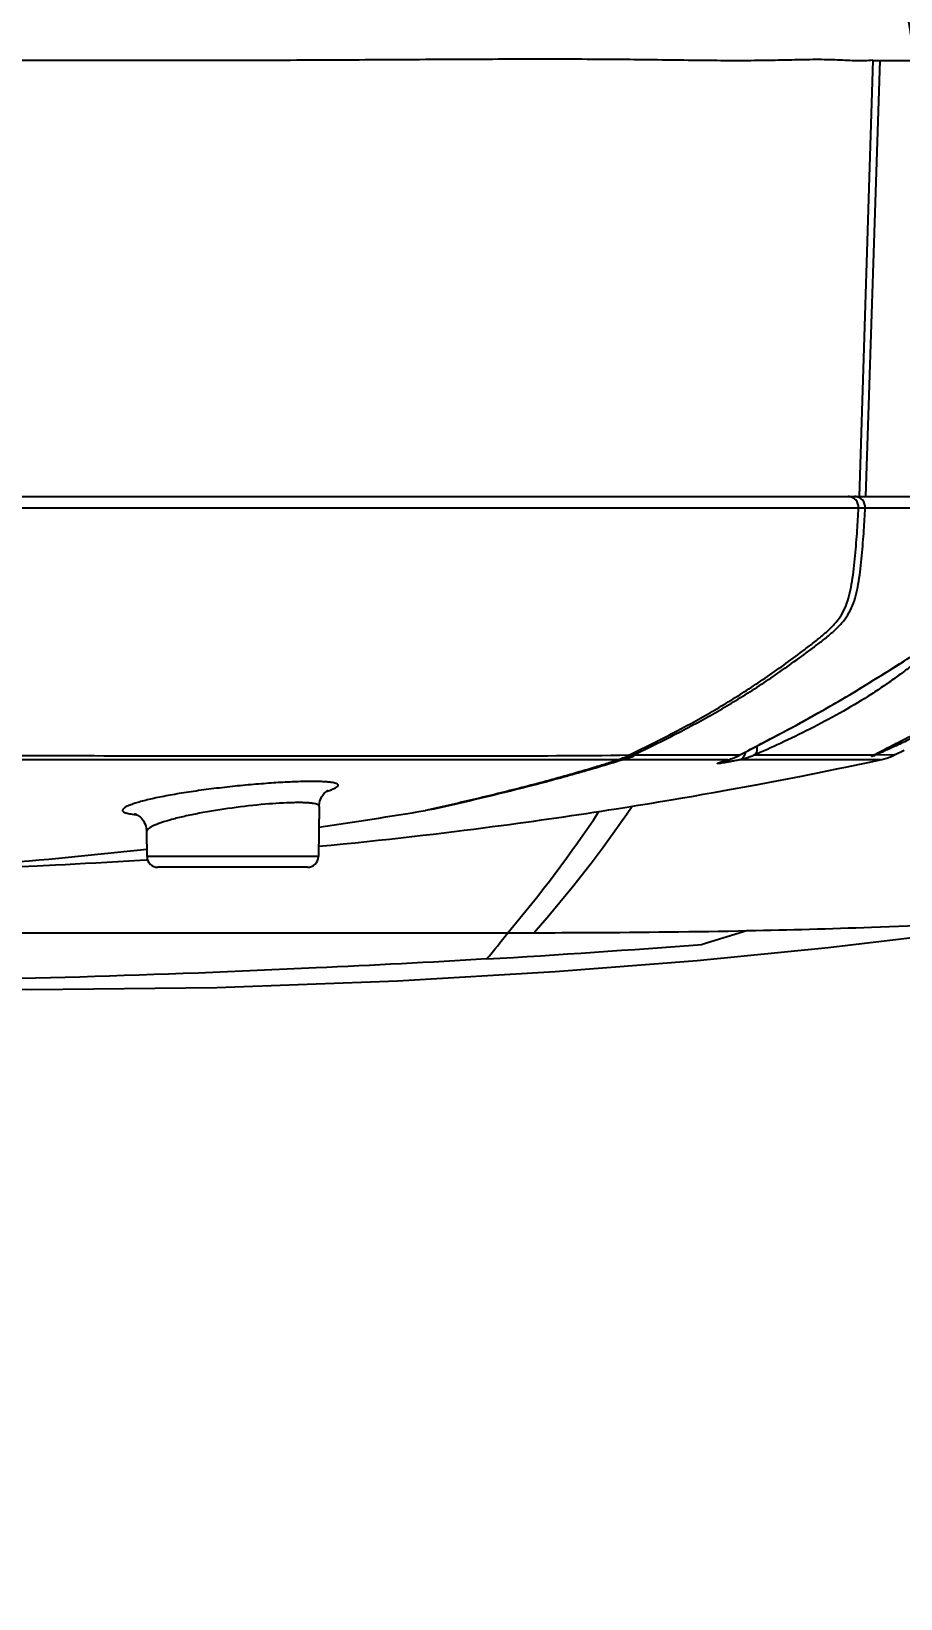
# Model space of a CAD drawing. Header units: millimetres. Extents: x 4086 to 8300, y 123 to 1549.
# Drawn here: x 7775.89 to 7785.86, y 569.23 to 587.2 of the extents above; entities that cross this region are included whole.
import ezdxf

# ---------------------------------------------------------------- set-up
doc = ezdxf.new("R2010")
doc.units = ezdxf.units.MM
for name, color, linetype in [('外形图', 7, 'Continuous'), ('尺寸标注', 7, 'Continuous'), ('运动范围', 7, 'Continuous')]:
    doc.layers.add(name, color=color, linetype=linetype)
doc.styles.add('思源黑', font='SourceHanSansCN-Normal.ttf')
doc.dimstyles.new('尺寸标注_1_4比例', dxfattribs={"dimtxt": 7, "dimasz": 6, "dimexe": 2, "dimexo": 1.5, "dimgap": 1, "dimtad": 1, "dimdec": 1, "dimlfac": 4, "dimdsep": 46, "dimtxsty": '思源黑', "dimcen": 0.09, "dimadec": 0, "dimazin": 0, "dimtp": 0.01, "dimtm": 0.01, "dimtfac": 1, "dimtdec": 1, "dimtofl": 0, "dimtmove": 0, "dimatfit": 3, "dimfxl": 1, "dimtolj": 1, "dimarcsym": 0})

# ---------------------------------------------------------------- blocks, each defined once
blk = doc.blocks.new('*D749')
at = {"layer": 'Defpoints', "color": 0}
for p in [(7701.103, 606.863), (7716.045, 606.863), (7783.633, 606.863), (7961.601, 575.482), (7746.537, 550.462)]:
    blk.add_point(p, dxfattribs=at)
at = {"layer": '尺寸标注', "color": 0, "lineweight": -2}
blk.add_line((7717.545, 606.863), (7718.126, 606.863), dxfattribs=at)
blk.add_arc((7783.633, 606.863), 67.507, 185.09413, 344.90587, dxfattribs=at)
at = {"layer": '尺寸标注', "color": 0}
for points in [[(7717.392, 600.913), (7715.394, 600.824), (7716.126, 606.863)], [(7849.787, 589.066), (7847.834, 589.501), (7850.114, 595.14)]]:
    blk.add_solid(points, dxfattribs=at)
at = {"layer": '尺寸标注', "color": 0, "insert": (7783.633, 544.066), "char_height": 7, "attachment_point": 5, "style": '思源黑'}
blk.add_mtext('\\A1;+\\A1;170%%d', dxfattribs=at)

msp = doc.modelspace()

# ---------------------------------------------------------------- linework, layer by layer
at = {"layer": '外形图'}
for p, q in [((7785.5437, 586.8671), (7785.3846, 581.8681)), ((7785.623, 586.8681), (7785.4589, 581.8681)), ((7785.6275, 586.8681), (7786.923, 586.8681)), ((7756.584, 581.8681), (7788.4974, 581.8681)), ((7788.4935, 581.7367), (7756.5892, 581.7367)), ((7785.6456, 579.8221), (7785.8885, 579.9749)), ((7785.5557, 579.7661), (7785.6456, 579.8221)), ((7785.4216, 579.6835), (7785.4907, 579.726)), ((7785.4907, 579.726), (7785.5557, 579.7661)), ((7784.3835, 579.0992), (7784.507, 579.1645)), ((7785.7456, 579.0044), (7785.8735, 579.07)), ((7783.9943, 578.8928), (7784.0188, 578.9056)), ((7784.0126, 578.9026), (7784.0185, 578.9058)), ((7784.0126, 578.9026), (7784.0188, 578.9056)), ((7785.5528, 578.904), (7784.1808, 578.9031)), ((7785.5524, 578.9031), (7785.5539, 578.904)), ((7785.5527, 578.9028), (7785.5572, 578.9054)), ((7785.5539, 578.904), (7785.5528, 578.904)), ((7785.5539, 578.904), (7785.5623, 578.9084)), ((7785.5572, 578.9054), (7785.5623, 578.9084)), ((7785.7871, 578.9058), (7785.5711, 578.904)), ((7785.6209, 578.94), (7785.6749, 578.9681)), ((7785.6749, 578.9681), (7785.7456, 579.0044)), ((7785.7633, 578.8937), (7785.7901, 578.9059)), ((7785.7901, 578.9059), (7785.7871, 578.9058)), ((7783.8805, 578.8495), (7782.6683, 578.8497)), ((7783.789, 578.8217), (7783.7899, 578.822)), ((7783.8153, 578.8298), (7783.8258, 578.8331)), ((7783.8258, 578.8331), (7783.8384, 578.8369)), ((7783.8384, 578.8369), (7783.8529, 578.8413)), ((7783.8529, 578.8413), (7783.8697, 578.8462)), ((7783.8697, 578.8462), (7783.8863, 578.851)), ((7783.8805, 578.8495), (7783.8863, 578.851)), ((7785.6183, 578.8495), (7784.0137, 578.8499)), ((7785.5083, 578.8245), (7785.6247, 578.8495)), ((7785.6229, 578.8495), (7785.6183, 578.8495)), ((7785.6247, 578.8495), (7785.6229, 578.8495)), ((7783.8809, 578.5052), (7784.1808, 578.5601)), ((7784.1808, 578.5601), (7784.4224, 578.6056)), ((7784.2054, 578.5647), (7784.3806, 578.5976)), ((7784.3806, 578.5976), (7784.5654, 578.633)), ((7784.5654, 578.633), (7784.6428, 578.6481)), ((7783.2304, 578.3916), (7783.3645, 578.4144)), ((7783.3645, 578.4144), (7783.4869, 578.4355)), ((7783.4869, 578.4355), (7783.5974, 578.4548)), ((7783.5974, 578.4548), (7783.739, 578.4798)), ((7783.739, 578.4798), (7783.8809, 578.5052)), ((7779.1936, 578.3159), (7779.1836, 577.741)), ((7780.5076, 578.2856), (7780.4106, 578.2694)), ((7782.6754, 578.3009), (7782.7683, 578.3157)), ((7777.2135, 578.0287), (7777.2185, 577.741)), ((7779.1856, 577.8588), (7779.3318, 577.8729)), ((7775.7633, 577.6265), (7775.9593, 577.6358)), ((7775.9593, 577.6358), (7776.1679, 577.6461)), ((7779.1836, 577.741), (7777.2185, 577.741)), ((7779.0586, 577.6181), (7777.3435, 577.6181)), ((7775.6946, 576.8681), (7781.3547, 576.8681)), ((7784.1097, 576.892), (7783.5863, 576.7344))]:
    msp.add_line(p, q, dxfattribs=at)
for points in [[(7784.507, 579.1645), (7784.5679, 579.1969), (7784.6277, 579.2289), (7784.6859, 579.2603), (7784.7425, 579.2911), (7784.7976, 579.3213), (7784.8512, 579.3509), (7784.9033, 579.3799), (7784.954, 579.4084), (7785.0032, 579.4364), (7785.0511, 579.4637), (7785.0975, 579.4905), (7785.1425, 579.5167), (7785.1862, 579.5423), (7785.2285, 579.5674), (7785.2696, 579.5918), (7785.3094, 579.6156), (7785.3479, 579.6388), (7785.4216, 579.6835)], [(7784.1509, 578.9764), (7784.2623, 579.0353), (7784.3835, 579.0992)], [(7783.8863, 578.851), (7783.9098, 578.8582), (7783.9375, 578.8681), (7783.9658, 578.8796), (7783.9943, 578.8928)], [(7784.0188, 578.9056), (7784.0555, 578.9254), (7784.1009, 578.9498), (7784.1509, 578.9764)], [(7785.5623, 578.9084), (7785.5704, 578.913), (7785.5833, 578.92), (7785.6001, 578.929), (7785.6209, 578.94)], [(7785.6247, 578.8495), (7785.6444, 578.854), (7785.6721, 578.8613), (7785.7013, 578.8703), (7785.7318, 578.881), (7785.7633, 578.8937)], [(7785.7901, 578.9059), (7785.9028, 578.96)], [(7783.7894, 578.8209), (7783.7893, 578.8209), (7783.7896, 578.821), (7783.7902, 578.8212), (7783.7913, 578.8216), (7783.7928, 578.8222), (7783.7947, 578.8229), (7783.797, 578.8237), (7783.7998, 578.8247), (7783.803, 578.8258), (7783.8067, 578.827), (7783.8108, 578.8283), (7783.8153, 578.8298)], [(7784.6428, 578.6481), (7784.7259, 578.6643), (7784.816, 578.6821), (7784.9135, 578.7016), (7785.0184, 578.7227), (7785.1306, 578.7456), (7785.2498, 578.7702), (7785.3757, 578.7965), (7785.5083, 578.8245)], [(7779.1936, 578.3159), (7779.1945, 578.3331), (7779.1975, 578.355), (7779.2024, 578.3759), (7779.2088, 578.3955), (7779.2165, 578.4135), (7779.2251, 578.4297), (7779.234, 578.4439), (7779.243, 578.4561), (7779.2517, 578.4665), (7779.2599, 578.4751), (7779.2675, 578.4823), (7779.2745, 578.4882), (7779.2807, 578.493), (7779.2859, 578.4966), (7779.2898, 578.4991), (7779.2923, 578.5006), (7779.2932, 578.5011)], [(7782.7683, 578.3157), (7782.8502, 578.3288), (7782.9306, 578.3419), (7783.0091, 578.3547), (7783.0853, 578.3673), (7783.2304, 578.3916)], [(7777.0781, 578.2328), (7777.0779, 578.2328), (7777.0796, 578.2323), (7777.0832, 578.231), (7777.0885, 578.2288), (7777.0951, 578.2257), (7777.1028, 578.2216), (7777.1115, 578.2164), (7777.1212, 578.2098), (7777.1317, 578.2017), (7777.1429, 578.1918), (7777.1545, 578.1798), (7777.1661, 578.1658), (7777.1773, 578.1497), (7777.1877, 578.1316), (7777.1967, 578.1118), (7777.2041, 578.0906), (7777.2094, 578.0685), (7777.2126, 578.0459), (7777.2135, 578.0287)], [(7779.3318, 577.8729), (7779.4687, 577.8864), (7779.6042, 577.9002), (7779.7382, 577.9141), (7779.8705, 577.9282), (7780.0012, 577.9424), (7780.1299, 577.9567), (7780.2567, 577.9711), (7780.3814, 577.9855), (7780.5038, 577.9999), (7780.6236, 578.0143), (7780.7407, 578.0286), (7780.8547, 578.0428), (7780.9656, 578.0569), (7781.0732, 578.0707), (7781.1775, 578.0842), (7781.2784, 578.0976), (7781.3762, 578.1107), (7781.471, 578.1235), (7781.5632, 578.1362), (7781.6532, 578.1487), (7781.7414, 578.1611), (7781.8283, 578.1734), (7781.9144, 578.1858), (7782.0001, 578.1982), (7782.0858, 578.2108), (7782.1716, 578.2235), (7782.2576, 578.2364), (7782.3437, 578.2494), (7782.4297, 578.2626), (7782.5154, 578.2758), (7782.6006, 578.2891), (7782.6754, 578.3009)], [(7776.1679, 577.6461), (7776.2784, 577.6516), (7776.393, 577.6576), (7776.5115, 577.6638), (7776.6334, 577.6704), (7776.7579, 577.6773), (7776.8841, 577.6845), (7777.0112, 577.692), (7777.1392, 577.6998), (7777.2246, 577.7051)], [(7772.3743, 576.2927), (7774.0208, 576.2436), (7775.8964, 576.2193), (7778.0199, 576.242), (7780.0931, 576.3164), (7781.8978, 576.4221), (7783.5263, 576.5511), (7785.0292, 576.6999), (7786.4792, 576.8722), (7787.8649, 577.0646), (7788.8191, 577.2128)]]:
    msp.add_lwpolyline(points, dxfattribs=at)
for centre, radius, start, end in [((7766.2339, 583.8419), 20.0225, 8.69301, 20.30997), ((7782.4286, 579.5429), 0.7144, 283.80588, 296.21841), ((7782.452, 579.5526), 0.7238, 283.62819, 296.03906), ((7782.4743, 579.5591), 0.7303, 283.61802, 295.91497), ((7782.4946, 579.5623), 0.7335, 283.69684, 295.85318), ((7782.7716, 577.2061), 1.6961, 90.06424, 90.92608), ((7782.7753, 571.7643), 7.1379, 89.85369, 90.04432), ((7785.9225, 578.2613), 0.7409, 119.1375, 119.83704), ((7785.3599, 579.4049), 0.5435, 291.2233, 292.86373), ((7786.1102, 577.9254), 1.1257, 118.84086, 119.16167), ((7782.6103, 577.386), 1.4632, 89.51935, 90.43793), ((7782.6007, 583.6539), 4.8048, 270.25986, 270.54282), ((7782.6354, 580.1229), 1.2736, 270.4904, 271.48043), ((7783.7172, 579.4391), 0.6118, 285.47437, 286.01906), ((7778.8765, 579.757), 1.3307, 287.33058, 288.37694), ((7770.5503, 637.5313), 60.0767, 278.268278, 279.446273), ((7771.0479, 633.3775), 55.8926, 272.63034, 276.33756), ((7777.3435, 577.7431), 0.125, 181, 270), ((7779.0586, 577.7431), 0.125, 270, 359), ((7773.015, 714.721), 138.3909, 273.354955, 274.380959)]:
    msp.add_arc(centre, radius, start, end, dxfattribs=at)
for points, knots in [([(7785.5438, 586.8711), (7785.4821, 586.8624), (7785.384, 586.861), (7785.2489, 586.867), (7785.0932, 586.8746), (7784.8808, 586.8782), (7784.6048, 586.8718), (7784.3008, 586.8653), (7783.9686, 586.8633), (7783.609, 586.866), (7783.0772, 586.8731), (7782.3512, 586.8812), (7781.4111, 586.8817), (7780.385, 586.8763), (7779.2812, 586.8698), (7778.1088, 586.8657), (7776.8777, 586.8648), (7775.5984, 586.8662), (7774.2819, 586.8685), (7772.9393, 586.8699), (7771.582, 586.8689), (7770.2216, 586.8673), (7769.3149, 586.8686), (7768.863, 586.8695)], [0, 0, 0, 0, 0.011197, 0.0175422, 0.0243445, 0.0392142, 0.0557494, 0.0739788, 0.0939021, 0.1154835, 0.1386624, 0.1895446, 0.2460552, 0.307732, 0.3740831, 0.4445629, 0.5185747, 0.5954845, 0.6746333, 0.755346, 0.8369387, 0.918722, 1, 1, 1, 1]), ([(7785.5437, 586.8671), (7785.5507, 586.8672), (7785.5772, 586.8675), (7785.6036, 586.867), (7785.6229, 586.8673)], [0, 0, 0, 0, 0.267541, 1, 1, 1, 1]), ([(7785.3794, 581.7367), (7785.3802, 581.7534), (7785.3753, 581.7875), (7785.3488, 581.8314), (7785.3076, 581.8611), (7785.2744, 581.8681), (7785.2581, 581.8681)], [0, 0, 0, 0, 0.2532803, 0.5047479, 0.7534046, 1, 1, 1, 1]), ([(7785.456, 581.7367), (7785.4568, 581.7534), (7785.4518, 581.7876), (7785.425, 581.8314), (7785.3834, 581.8611), (7785.3499, 581.8681), (7785.3334, 581.8681)], [0, 0, 0, 0, 0.2520803, 0.5030081, 0.7521547, 1, 1, 1, 1]), ([(7782.7442, 578.902), (7782.9094, 578.9832), (7783.223, 579.1398), (7783.6025, 579.346), (7783.8864, 579.5145), (7784.0968, 579.6468), (7784.3085, 579.7876), (7784.522, 579.9371), (7784.6995, 580.0687), (7784.8421, 580.1767), (7784.9474, 580.2595), (7785.0456, 580.346), (7785.1319, 580.4373), (7785.2012, 580.5366), (7785.2492, 580.6469), (7785.2821, 580.768), (7785.307, 580.9005), (7785.3262, 581.0426), (7785.3411, 581.1896), (7785.353, 581.3366), (7785.3665, 581.5189), (7785.3751, 581.6517), (7785.3794, 581.7367)], [0, 0, 0, 0, 0.1317997, 0.2509817, 0.3092161, 0.3682049, 0.4289275, 0.4912757, 0.5548671, 0.587145, 0.619366, 0.6507716, 0.6807737, 0.7091649, 0.7369733, 0.7664627, 0.798865, 0.8334548, 0.8691246, 0.9047094, 0.9390469, 1, 1, 1, 1]), ([(7782.7935, 578.9022), (7782.9604, 578.9834), (7783.2771, 579.1399), (7783.6606, 579.3461), (7783.9475, 579.5146), (7784.1601, 579.6469), (7784.374, 579.7877), (7784.5897, 579.9372), (7784.7691, 580.0688), (7784.9132, 580.1768), (7785.0195, 580.2596), (7785.1187, 580.346), (7785.2059, 580.4373), (7785.2759, 580.5366), (7785.3244, 580.6469), (7785.3577, 580.768), (7785.3829, 580.9005), (7785.4023, 581.0426), (7785.4173, 581.1897), (7785.4294, 581.3366), (7785.443, 581.5189), (7785.4517, 581.6517), (7785.456, 581.7367)], [0, 0, 0, 0, 0.1322024, 0.2517212, 0.3101043, 0.3692309, 0.4300809, 0.4925444, 0.5562376, 0.5885625, 0.620822, 0.6522465, 0.6822362, 0.7105733, 0.7382859, 0.7676469, 0.7998946, 0.8343119, 0.8698002, 0.9052021, 0.9393624, 1, 1, 1, 1]), ([(7788.0036, 580.4284), (7788.0034, 580.4267), (7788.0006, 580.4222), (7787.9954, 580.414), (7787.9867, 580.4026), (7787.9752, 580.3884), (7787.9608, 580.372), (7787.937, 580.3464), (7787.9013, 580.3113), (7787.8516, 580.2666), (7787.794, 580.2186), (7787.7293, 580.1677), (7787.6316, 580.0929), (7787.4971, 579.9924), (7787.3219, 579.8677), (7787.1323, 579.7395), (7786.8641, 579.5678), (7786.5238, 579.3687), (7786.1853, 579.1926), (7785.9367, 579.0712), (7785.7843, 578.9992), (7785.6654, 578.9449), (7785.5981, 578.9152), (7785.5711, 578.904)], [0, 0, 0, 0, 0.0017752, 0.005227, 0.0102256, 0.0166082, 0.024206, 0.0328705, 0.0529603, 0.0762261, 0.1022698, 0.1308348, 0.1617478, 0.2301376, 0.3052745, 0.385098, 0.4679343, 0.6360724, 0.7945841, 0.8641709, 0.9235186, 0.9696858, 1, 1, 1, 1]), ([(7784.0185, 578.9058), (7784.0995, 578.9498), (7784.2792, 579.0445), (7784.5664, 579.1954), (7784.8796, 579.3652), (7785.1969, 579.5471), (7785.5001, 579.731), (7785.773, 579.9022), (7785.9729, 580.0293), (7786.1036, 580.1081), (7786.157, 580.138), (7786.1803, 580.1495)], [0, 0, 0, 0, 0.1108126, 0.2442826, 0.3900546, 0.5391888, 0.6839447, 0.8164315, 0.9264961, 0.9687911, 1, 1, 1, 1]), ([(7786.2378, 580.1638), (7786.2378, 580.1601), (7786.2325, 580.1507), (7786.221, 580.1355), (7786.202, 580.1149), (7786.1765, 580.0897), (7786.1445, 580.0602), (7786.0908, 580.0131), (7786.0109, 579.9472), (7785.901, 579.8623), (7785.7755, 579.7709), (7785.6369, 579.6753), (7785.4337, 579.5429), (7785.1624, 579.3811), (7784.826, 579.2024), (7784.4972, 579.0434), (7784.2823, 578.9468), (7784.1808, 578.9031)], [0, 0, 0, 0, 0.0045314, 0.0125195, 0.0240109, 0.0388836, 0.0568918, 0.0777798, 0.1271105, 0.1848267, 0.2492365, 0.3189652, 0.3928409, 0.5488559, 0.7089588, 0.8633743, 1, 1, 1, 1]), ([(7784.8935, 579.3744), (7784.8466, 579.347), (7784.6659, 579.2438), (7784.4816, 579.147), (7784.3441, 579.0784)], [0, 0, 0, 0, 0.2614664, 1, 1, 1, 1]), ([(7785.5672, 578.9115), (7785.6013, 578.9303), (7785.6909, 578.9764), (7785.8512, 579.0585), (7786.0583, 579.165), (7786.2094, 579.2452), (7786.2899, 579.289)], [0, 0, 0, 0, 0.1432644, 0.3706561, 0.6628731, 1, 1, 1, 1]), ([(7782.7442, 578.902), (7782.1923, 578.893), (7781.4413, 578.8934), (7780.4697, 578.8918), (7779.8093, 578.8923), (7779.0877, 578.8934), (7778.0168, 578.894), (7776.5658, 578.8937), (7774.7198, 578.8963), (7772.7733, 578.897), (7771.4477, 578.8978), (7770.7773, 578.8981)], [0, 0, 0, 0, 0.138379, 0.1882653, 0.2435583, 0.3039477, 0.369154, 0.5120229, 0.6676896, 0.831936, 1, 1, 1, 1]), ([(7782.8144, 578.9022), (7782.8093, 578.9022), (7782.8023, 578.9022), (7782.7953, 578.9022), (7782.7935, 578.9022)], [0, 0, 0, 0, 0.7412096, 1, 1, 1, 1]), ([(7784.0126, 578.9026), (7783.9184, 578.9024), (7783.7295, 578.9029), (7783.4441, 578.9029), (7783.2002, 578.903), (7783.0217, 578.9029), (7782.9077, 578.9023), (7782.8464, 578.9025), (7782.8144, 578.9022)], [0, 0, 0, 0, 0.2357848, 0.4730995, 0.7144541, 0.8466494, 0.9199645, 1, 1, 1, 1]), ([(7783.8861, 578.8511), (7783.8959, 578.8539), (7783.9394, 578.8676), (7783.9814, 578.8859), (7784.0126, 578.9026)], [0, 0, 0, 0, 0.2241144, 1, 1, 1, 1]), ([(7784.0137, 578.8499), (7784.0226, 578.8522), (7784.0402, 578.8602), (7784.0693, 578.8885), (7784.0805, 578.9193), (7784.0833, 578.9403)], [0, 0, 0, 0, 0.2303905, 0.4719436, 1, 1, 1, 1]), ([(7784.1808, 578.9031), (7784.1664, 578.8968), (7784.1122, 578.8748), (7784.0556, 578.8587), (7784.0137, 578.8499)], [0, 0, 0, 0, 0.2670567, 1, 1, 1, 1]), ([(7784.1808, 578.9031), (7784.1879, 578.9069), (7784.2012, 578.919), (7784.213, 578.9446), (7784.2172, 578.9758), (7784.2151, 578.9979), (7784.2129, 579.0092)], [0, 0, 0, 0, 0.2076524, 0.4403261, 0.7058034, 1, 1, 1, 1]), ([(7785.5567, 578.8982), (7785.5529, 578.8967), (7785.5468, 578.8943), (7785.5377, 578.8917), (7785.5347, 578.8903), (7785.5311, 578.8901), (7785.5312, 578.8905)], [0, 0, 0, 0, 0.4534618, 0.7704964, 0.9507499, 1, 1, 1, 1]), ([(7785.5312, 578.8905), (7785.5315, 578.8912), (7785.5337, 578.8924), (7785.5376, 578.895), (7785.5443, 578.8986), (7785.5494, 578.9015), (7785.5524, 578.9031)], [0, 0, 0, 0, 0.0873637, 0.2822941, 0.5864792, 1, 1, 1, 1]), ([(7782.5991, 578.8492), (7782.5033, 578.8484), (7782.2849, 578.8482), (7781.9949, 578.8487), (7781.7228, 578.8483), (7781.3983, 578.8489), (7780.9457, 578.8496), (7780.3494, 578.8487), (7779.6859, 578.8493), (7778.9605, 578.8501), (7777.8835, 578.8499), (7776.4254, 578.8482), (7774.5724, 578.8498), (7772.622, 578.849), (7771.295, 578.8493), (7770.6246, 578.8493)], [0, 0, 0, 0, 0.0239933, 0.0547136, 0.0726503, 0.0921823, 0.1360153, 0.1860409, 0.2415592, 0.3022389, 0.3677994, 0.5113652, 0.6675396, 0.8320438, 1, 1, 1, 1]), ([(7782.6225, 578.8491), (7782.577, 578.8332), (7782.4852, 578.8036), (7782.3013, 578.7477), (7782.0713, 578.6807), (7781.795, 578.604), (7781.5183, 578.5315), (7781.2416, 578.4621), (7780.8728, 578.3732), (7780.5956, 578.31), (7780.4106, 578.2694)], [0, 0, 0, 0, 0.0633257, 0.1263843, 0.2521339, 0.3774875, 0.5024774, 0.6271898, 0.7516638, 1, 1, 1, 1]), ([(7782.6683, 578.8497), (7782.5789, 578.8204), (7782.3993, 578.7661), (7782.1294, 578.6877), (7781.8594, 578.6133), (7781.4996, 578.5192), (7781.0493, 578.4085), (7780.6882, 578.3255), (7780.5076, 578.2856)], [0, 0, 0, 0, 0.1262894, 0.2520242, 0.3773706, 0.5023669, 0.7515959, 1, 1, 1, 1]), ([(7784.0137, 578.8499), (7783.9944, 578.8459), (7783.9582, 578.8387), (7783.9073, 578.8288), (7783.8636, 578.8207), (7783.8274, 578.8144), (7783.7988, 578.8101), (7783.7786, 578.8074), (7783.7662, 578.8068), (7783.7609, 578.8069), (7783.7592, 578.8079), (7783.7592, 578.8084)], [0, 0, 0, 0, 0.2277705, 0.4285876, 0.6008905, 0.7433657, 0.8549496, 0.9348219, 0.9825609, 0.9946019, 1, 1, 1, 1]), ([(7783.7592, 578.8084), (7783.7592, 578.8093), (7783.7624, 578.8112), (7783.7676, 578.8139), (7783.7773, 578.8176), (7783.7846, 578.8202), (7783.789, 578.8217)], [0, 0, 0, 0, 0.0851879, 0.277403, 0.5823474, 1, 1, 1, 1]), ([(7783.7899, 578.822), (7783.7956, 578.8239), (7783.8256, 578.8337), (7783.8559, 578.8425), (7783.8805, 578.8495)], [0, 0, 0, 0, 0.1910423, 1, 1, 1, 1]), ([(7779.4118, 578.5584), (7779.4121, 578.5687), (7779.3872, 578.5808), (7779.3565, 578.5878), (7779.3145, 578.5942), (7779.2628, 578.5985), (7779.1999, 578.6013), (7779.1272, 578.6024), (7779.0123, 578.6017), (7778.8498, 578.5962), (7778.6369, 578.5837), (7778.4064, 578.5653), (7778.1675, 578.5416), (7777.9294, 578.5135), (7777.7012, 578.4817), (7777.4914, 578.4473), (7777.3078, 578.4114), (7777.1747, 578.3798), (7777.0865, 578.354), (7777.0351, 578.3365), (7776.9943, 578.3197), (7776.9646, 578.3036), (7776.9453, 578.289), (7776.9386, 578.2766), (7776.9386, 578.2715)], [0, 0, 0, 0, 0.0122323, 0.0242581, 0.0406511, 0.061361, 0.0862598, 0.1151199, 0.1476576, 0.2225483, 0.3079898, 0.4006236, 0.4968107, 0.5928335, 0.6850683, 0.7701263, 0.8449565, 0.9069268, 0.9324096, 0.9539359, 0.9713604, 0.9846326, 0.9939071, 1, 1, 1, 1]), ([(7779.296, 578.4941), (7779.3128, 578.4997), (7779.3419, 578.5099), (7779.3785, 578.5266), (7779.4018, 578.5406), (7779.4116, 578.5531), (7779.4118, 578.5584)], [0, 0, 0, 0, 0.3902909, 0.6845227, 0.8832754, 1, 1, 1, 1]), ([(7779.1936, 578.3159), (7779.1937, 578.3199), (7779.1888, 578.3294), (7779.1725, 578.3381), (7779.1485, 578.3457), (7779.1153, 578.3516), (7779.0733, 578.356), (7779.0228, 578.3588), (7778.9643, 578.3599), (7778.814, 578.3586), (7778.5558, 578.3416), (7778.1941, 578.3009), (7777.8848, 578.2519), (7777.6536, 578.2044), (7777.507, 578.1685), (7777.4009, 578.1369), (7777.3307, 578.1112), (7777.2899, 578.0937), (7777.2571, 578.0765), (7777.2303, 578.0586), (7777.2133, 578.0403), (7777.2135, 578.0287)], [0, 0, 0, 0, 0.0058375, 0.0141924, 0.0264066, 0.0428229, 0.0634669, 0.0882261, 0.1169047, 0.149245, 0.3084606, 0.4958166, 0.6826157, 0.7671418, 0.8416736, 0.903668, 0.9293171, 0.9511343, 0.9689996, 0.9829039, 1, 1, 1, 1]), ([(7776.9386, 578.2715), (7776.9386, 578.2685), (7776.941, 578.2617), (7776.9498, 578.2536), (7776.9633, 578.2464), (7776.9816, 578.24), (7777.0049, 578.2342), (7777.0455, 578.227), (7777.0787, 578.2237), (7777.1024, 578.2218)], [0, 0, 0, 0, 0.0508358, 0.1138057, 0.19763, 0.3059371, 0.4401365, 0.600667, 1, 1, 1, 1]), ([(7784.1098, 576.8921), (7784.582, 576.9013), (7786.1549, 576.9452), (7787.7323, 577.0378), (7788.8202, 577.2132)], [0, 0, 0, 0, 0.3000061, 1, 1, 1, 1]), ([(7781.6551, 576.8684), (7781.8702, 576.8687), (7782.6885, 576.8715), (7783.5068, 576.8803), (7784.1098, 576.8921)], [0, 0, 0, 0, 0.2628982, 1, 1, 1, 1]), ([(7781.1138, 576.5672), (7780.4625, 576.5289), (7778.0055, 576.4009), (7775.5456, 576.3227), (7773.7377, 576.3092)], [0, 0, 0, 0, 0.2651812, 1, 1, 1, 1])]:
    msp.add_open_spline(points, degree=3, knots=knots, dxfattribs=at)
for points in [[(7785.5711, 578.904), (7785.5859, 578.9112), (7785.5994, 578.9217), (7785.6099, 578.9342)], [(7781.3547, 576.8681), (7781.7316, 577.309), (7782.0803, 577.7751), (7782.4019, 578.2577)], [(7781.6555, 576.8689), (7782.0608, 577.3268), (7782.4359, 577.8128), (7782.7813, 578.3173)], [(7781.1138, 576.5672), (7781.197, 576.6652), (7781.2777, 576.7653), (7781.3547, 576.8681)], [(7781.3549, 576.8684), (7781.455, 576.8684), (7781.5551, 576.8684), (7781.6551, 576.8686)]]:
    msp.add_open_spline(points, degree=3, dxfattribs=at)
at = {"layer": '运动范围'}
msp.add_arc((7783.7746, 606.8692), 180.575, 10, 349.993572, dxfattribs=at)

# ---------------------------------------------------------------- dimensions: what is measured, and where the dimension line sits
at = {"layer": '尺寸标注'}
dim = msp.add_angular_dim_2l(base=(7746.5371, 550.4618), line1=((7701.103, 606.8629), (7716.0449, 606.8629)), line2=((7961.6009, 575.4823), (7783.6327, 606.8629)), text='\\A1;+<>', dimstyle='尺寸标注_1_4比例', dxfattribs=at)
dim.commit()
dim.dimension.update_dxf_attribs({"geometry": '*D749', "text_midpoint": (7783.6327, 539.3561), "dimtype": 162})

doc.saveas('drawing.dxf')
